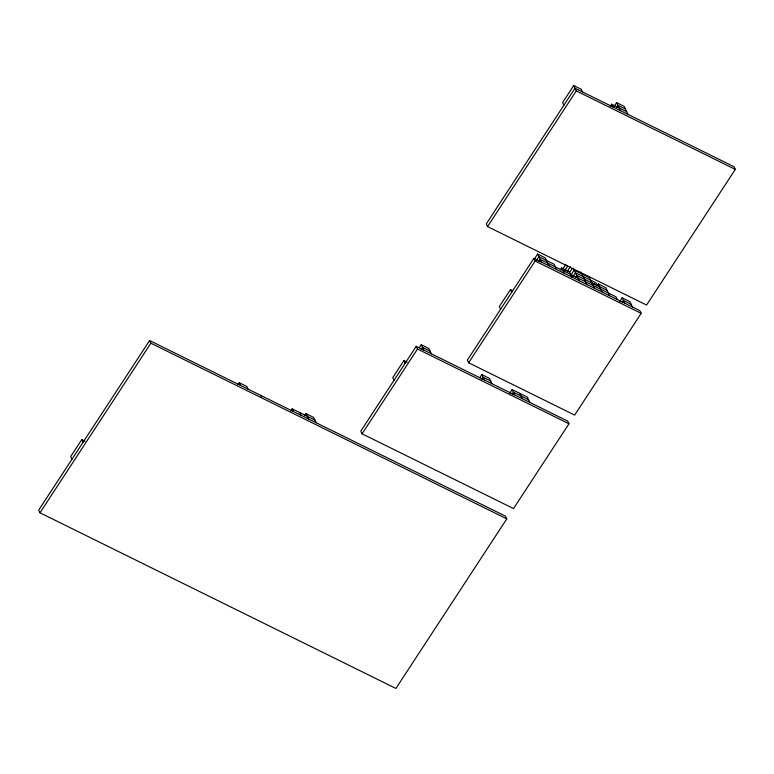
<?xml version="1.0" encoding="UTF-8"?>
<svg xmlns="http://www.w3.org/2000/svg" width="774" height="774" viewBox="0 0 774 774"><rect width="100%" height="100%" fill="white"/><g stroke="black" fill="none" stroke-linecap="round" stroke-linejoin="round"><path stroke-width="1.16" d="M85.024 441.219L81.783 439.622L70.686 456.573L71.963 459.253M149.585 340.541L38.7 510.124L39.977 512.804L395.911 688.444L506.796 518.861L505.519 516.181L149.585 340.541L150.862 343.211L506.796 518.861M39.977 512.804L150.862 343.211M237.879 384.707L239.185 382.704L246.761 386.449L248.038 389.119M290.889 410.868L292.195 408.866L314.921 420.079M304.762 415.667L306.069 413.664L313.644 417.409L316.189 422.759M582.561 91.961L581.284 89.291L573.708 85.556L562.621 102.516L563.898 105.187M487.552 226.579L486.285 223.899L574.985 88.226L734.023 166.71L735.3 169.38L646.59 305.053L487.552 226.579L576.262 90.906L573.708 85.556M407.114 362.232L403.864 360.636L392.776 377.596L394.053 380.266M416.228 346.355L360.79 431.147L362.068 433.817L513.53 508.566L568.967 423.765L567.69 421.095L416.228 346.355L417.505 349.026L568.967 423.765M362.068 433.817L417.505 349.026M419.295 347.729L421.25 344.74L428.825 348.474L431.379 353.824M421.22 349.413L422.527 347.41L430.102 351.154M610.27 106.231L611.576 104.238L626.727 111.708M613.985 106.619L616.597 102.623L624.173 106.357L628.004 114.388M616.568 107.296L617.875 105.303L625.45 109.037M512.591 290.647L510.424 289.582L499.336 306.543L500.614 309.213M533.876 258.342L467.351 360.094L468.628 362.764L574.647 415.087L641.182 313.335L639.904 310.655L533.876 258.342L535.153 261.012L641.182 313.335M534.36 259.038L537.62 254.046L545.196 257.79L549.027 265.811M468.628 362.764L535.153 261.012M536.295 260.712L538.898 256.726L554.049 264.195L556.593 269.555M538.868 261.399L540.175 259.396L615.911 296.771L617.178 299.451M479.88 377.625L481.834 374.635L489.41 378.37L491.964 383.72M481.805 379.308L483.111 377.306L490.687 381.05M560.318 269.933L561.614 267.939L569.19 271.674L571.744 277.024M562.582 269.333L565.842 264.34M564.517 271.006L567.777 266.024M567.09 271.693L570.351 266.701M569.025 273.367L572.286 268.385M570.951 275.051L574.211 270.058L589.362 277.537L594.461 288.238M572.876 276.724L575.488 272.738L595.796 282.684L597.073 285.364L590.581 282.152M575.459 277.402L576.765 275.409L607.058 290.356M509.524 393.569L512.127 389.583L527.278 397.052L529.832 402.412M512.098 394.256L513.404 392.254L528.555 399.732M596.899 285.945L598.205 283.942L605.781 287.686L609.612 295.707M619.597 301.821L622.199 297.835L629.775 301.57L632.329 306.92M622.17 302.508L623.476 300.506L631.052 304.25M576.262 90.906L735.3 169.38M616.597 102.623L620.429 110.653M611.576 104.238L612.853 106.918M622.199 297.835L624.753 303.185M598.205 283.942L602.037 291.972M580.935 272.013L586.886 284.503M573.36 268.278L579.32 280.759M561.614 267.939L564.169 273.29M537.62 254.046L541.452 262.076M510.424 289.582L511.701 292.253M519.702 393.318L522.256 398.668M512.127 389.583L514.681 394.933M481.834 374.635L484.389 379.986M421.25 344.74L423.804 350.09M403.864 360.636L405.141 363.306M306.069 413.664L308.623 419.015M299.77 412.61L301.047 415.28M292.195 408.866L293.472 411.545M260.77 395.33L261.622 397.12M239.185 382.704L240.462 385.384M81.783 439.622L83.05 442.293"/></g></svg>
